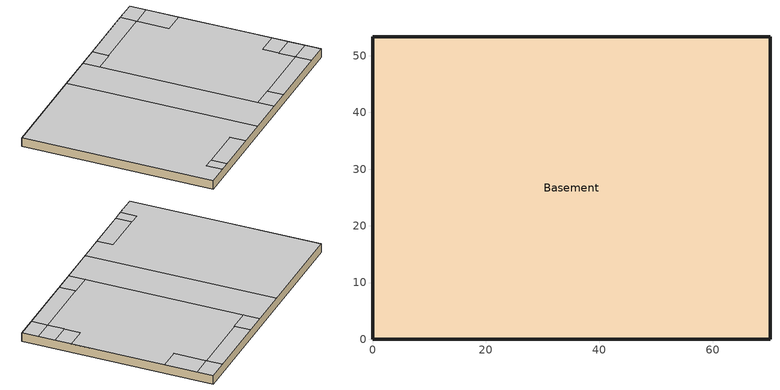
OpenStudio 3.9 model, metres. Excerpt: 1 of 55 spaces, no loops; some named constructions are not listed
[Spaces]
Basement
 floor ground (Basement Floor construction): 70.1,53.34 70.1,0 0,0 0,53.34 z-2.44
 wall ground (Basement Wall C-Factor 0.68 Height 2.44): 70.1,53.34 0,53.34 0,0 70.1,0 70.1,53.34 z-2.44:0
 ceiling adiabatic (Adiabatic floor construction): 39.62,0 39.62,53.34 28.96,53.34 28.96,0 z0; 70.1,4.57 70.1,9.14 64.01,9.14 64.01,4.57 z0; 9.14,0 9.14,4.57 6.1,4.57 6.1,0 z0; 45.72,0 45.72,4.57 39.62,4.57 39.62,0 z0; 28.96,0 28.96,53.34 0,53.34 0,0 6.1,0 6.1,4.57 21.34,4.57 21.34,0 z0; 45.72,48.77 45.72,53.34 39.62,53.34 39.62,48.77 z0; 70.1,48.77 70.1,53.34 64.01,53.34 64.01,48.77 z0; 70.1,0 70.1,4.57 64.01,4.57 64.01,0 z0; 64.01,4.57 64.01,13.72 70.1,13.72 70.1,39.62 64.01,39.62 64.01,48.77 39.62,48.77 39.62,4.57 z0; 64.01,0 64.01,4.57 45.72,4.57 45.72,0 z0; 64.01,48.77 64.01,53.34 45.72,53.34 45.72,48.77 z0; 70.1,39.62 70.1,48.77 64.01,48.77 64.01,39.62 z0; 70.1,9.14 70.1,13.72 64.01,13.72 64.01,9.14 z0; 21.34,0 21.34,4.57 9.14,4.57 9.14,0 z0
[Schedule:Ruleset]
Name | Default Day Schedule | Summer Design Day Schedule | Winter Design Day Schedule
Hospital BLDG_LIGHT_OFFICE_BSMT_SCH | Hospital BLDG_LIGHT_OFFICE_BSMT_SCH Default | Hospital BLDG_LIGHT_OFFICE_BSMT_SCH Summer Design Day | Hospital BLDG_LIGHT_OFFICE_BSMT_SCH Winter Design Day
Hospital BLDG_LIGHT_EXTD_SCH | Hospital BLDG_LIGHT_EXTD_SCH Default | Hospital BLDG_LIGHT_EXTD_SCH Summer Design Day | Hospital BLDG_LIGHT_EXTD_SCH Winter Design Day
Hospital BLDG_LIGHT_NURSEFLR1_SCH | Hospital BLDG_LIGHT_NURSEFLR1_SCH Default | Hospital BLDG_LIGHT_NURSEFLR1_SCH Summer Design Day | Hospital BLDG_LIGHT_NURSEFLR1_SCH Winter Design Day
Hospital BLDG_LIGHT_LOBBYFLR1_SCH | Hospital BLDG_LIGHT_LOBBYFLR1_SCH Default | Hospital BLDG_LIGHT_LOBBYFLR1_SCH Summer Design Day | Hospital BLDG_LIGHT_LOBBYFLR1_SCH Winter Design Day
[Schedule:Day]
Hospital BLDG_LIGHT_OFFICE_BSMT_SCH Default; Hospital BLDG_LIGHT_LOBBYFLR1_SCH Default: No, 8, 0, 0.05, 16, 0, 0.1, 24, 0, 0.05
Hospital BLDG_LIGHT_OFFICE_BSMT_SCH Sat Day; Hospital BLDG_LIGHT_LOBBYFLR1_SCH Sat Day: No, 7, 0, 0.1, 8, 0, 0.2, 18, 0, 0.4, 24, 0, 0.1
Hospital BLDG_LIGHT_OFFICE_BSMT_SCH Summer Design Day; Hospital BLDG_LIGHT_EXTD_SCH Summer Design Day; Hospital BLDG_LIGHT_NURSEFLR1_SCH Summer Design Day; Hospital BLDG_LIGHT_LOBBYFLR1_SCH Summer Design Day: No, 24, 0, 1
Hospital BLDG_LIGHT_OFFICE_BSMT_SCH Wkdy Day; Hospital BLDG_LIGHT_LOBBYFLR1_SCH Wkdy Day: No, 7, 0, 0.1, 8, 0, 0.5, 16, 0, 0.9, 23, 0, 0.3, 24, 0, 0.1
Hospital BLDG_LIGHT_OFFICE_BSMT_SCH Winter Design Day; Hospital BLDG_LIGHT_EXTD_SCH Winter Design Day; Hospital BLDG_LIGHT_NURSEFLR1_SCH Winter Design Day; Hospital BLDG_LIGHT_LOBBYFLR1_SCH Winter Design Day: No, 24, 0, 0
Hospital BLDG_LIGHT_EXTD_SCH Default; Hospital BLDG_LIGHT_NURSEFLR1_SCH Default: No, 8, 0, 0.5, 16, 0, 0.7, 24, 0, 0.5
Hospital BLDG_LIGHT_EXTD_SCH Sat Day; Hospital BLDG_LIGHT_NURSEFLR1_SCH Sat Day: No, 8, 0, 0.5, 18, 0, 0.8, 24, 0, 0.5
Hospital BLDG_LIGHT_EXTD_SCH Wkdy Day; Hospital BLDG_LIGHT_NURSEFLR1_SCH Wkdy Day: No, 8, 0, 0.5, 16, 0, 0.9, 24, 0, 0.5
[Schedule:Rule] Date Specification Type=DateRange; Start Month=1; Start Day=1; End Month=12; End Day=31
Name | Schedule Ruleset | Rule Order | Day Schedule | Apply Saturday | Apply Monday | Apply Tuesday | Apply Wednesday | Apply Thursday | Apply Friday
Schedule Rule 4 | Hospital BLDG_LIGHT_OFFICE_BSMT_SCH | 1 | Hospital BLDG_LIGHT_OFFICE_BSMT_SCH Sat Day | Yes
Schedule Rule 5 | Hospital BLDG_LIGHT_OFFICE_BSMT_SCH | 0 | Hospital BLDG_LIGHT_OFFICE_BSMT_SCH Wkdy Day |  | Yes | Yes | Yes | Yes | Yes
Schedule Rule 16 | Hospital BLDG_LIGHT_EXTD_SCH | 1 | Hospital BLDG_LIGHT_EXTD_SCH Sat Day | Yes
Schedule Rule 17 | Hospital BLDG_LIGHT_EXTD_SCH | 0 | Hospital BLDG_LIGHT_EXTD_SCH Wkdy Day |  | Yes | Yes | Yes | Yes | Yes
Schedule Rule 18 | Hospital BLDG_LIGHT_NURSEFLR1_SCH | 1 | Hospital BLDG_LIGHT_NURSEFLR1_SCH Sat Day | Yes
Schedule Rule 19 | Hospital BLDG_LIGHT_NURSEFLR1_SCH | 0 | Hospital BLDG_LIGHT_NURSEFLR1_SCH Wkdy Day |  | Yes | Yes | Yes | Yes | Yes
Schedule Rule 22 | Hospital BLDG_LIGHT_LOBBYFLR1_SCH | 1 | Hospital BLDG_LIGHT_LOBBYFLR1_SCH Sat Day | Yes
Schedule Rule 23 | Hospital BLDG_LIGHT_LOBBYFLR1_SCH | 0 | Hospital BLDG_LIGHT_LOBBYFLR1_SCH Wkdy Day |  | Yes | Yes | Yes | Yes | Yes
